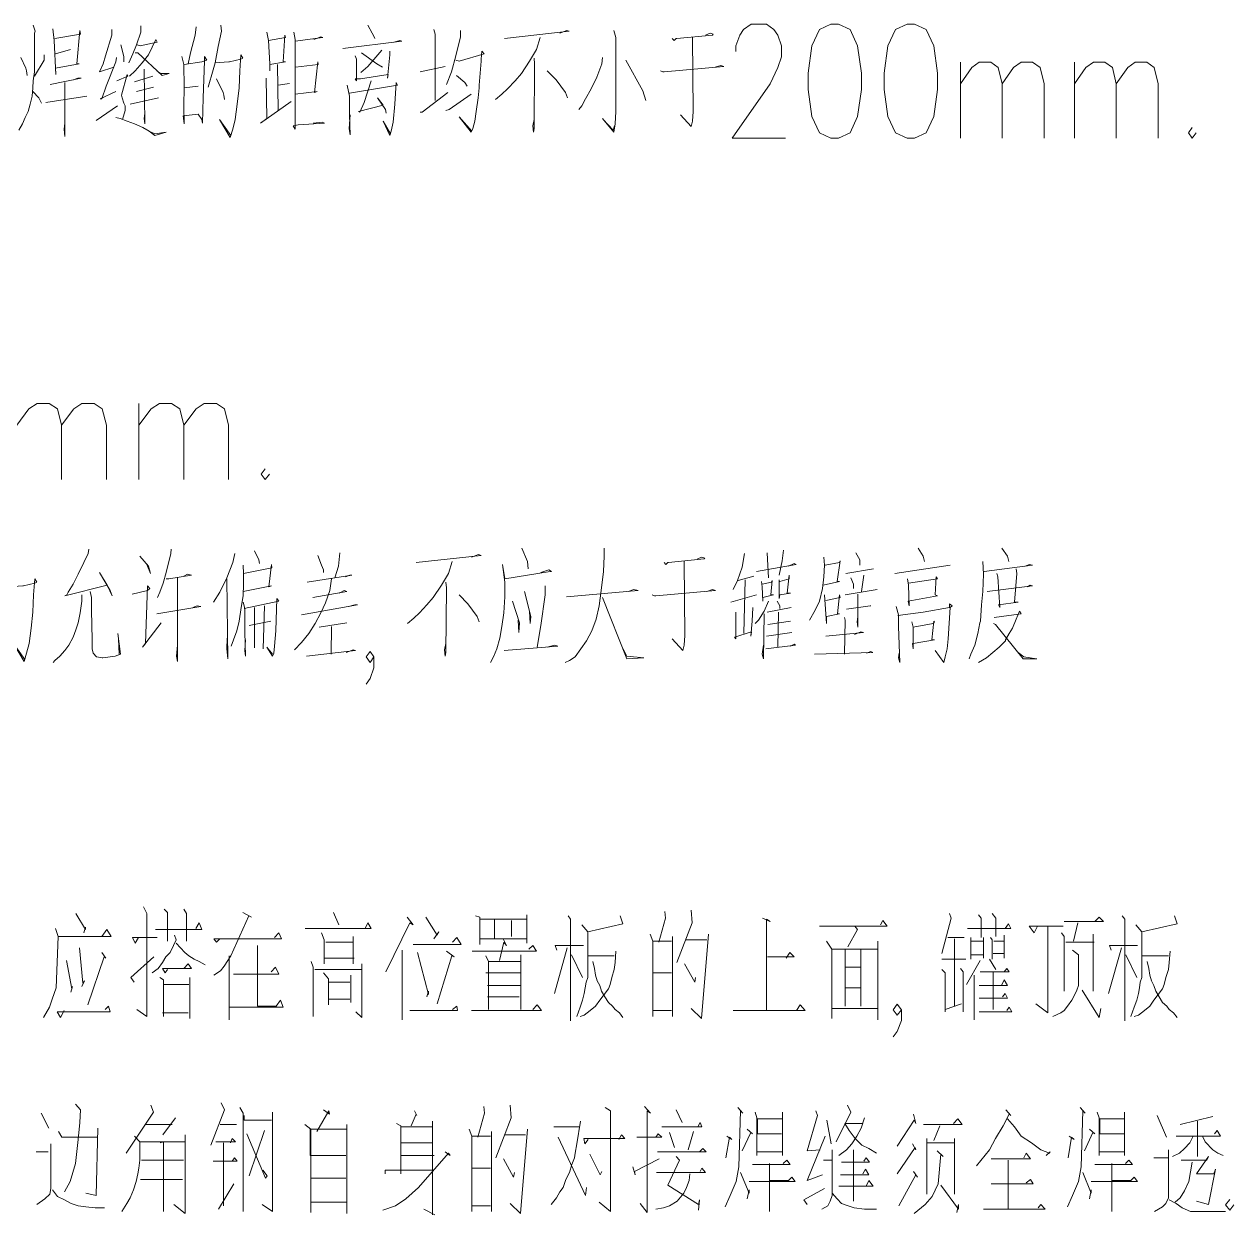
# Model space of a CAD drawing. Header units: millimetres. Extents: x 0 to 829, y 0 to 570.
# Drawn here: x 693.19 to 733.89, y 172.11 to 212.16 of the extents above; entities that cross this region are included whole.
import ezdxf

# ---------------------------------------------------------------- set-up
doc = ezdxf.new("R2010")
doc.units = ezdxf.units.MM

msp = doc.modelspace()

# ---------------------------------------------------------------- linework, layer by layer
at = {"color": 0, "lineweight": 0}
for points in [[(693.501139, 212.128806), (693.564639, 211.917139), (693.543472, 211.857167), (693.543472, 210.97875), (693.543472, 210.555417), (693.501139, 210.252028), (693.479972, 210.012139), (693.458806, 209.7405), (693.395306, 209.468861), (693.331806, 209.225444), (693.225972, 209.013778), (693.141306, 208.802111), (693.014306, 208.590444)], [(697.120639, 212.097056), (697.120639, 211.885389), (696.972472, 211.462056), (696.845472, 211.162194), (696.718472, 210.858806)], [(698.983306, 212.068833), (698.940972, 211.793667), (698.792806, 211.190417), (698.708139, 210.827056)], [(699.808806, 212.128806), (699.829972, 211.917139), (699.724139, 211.402083), (699.618306, 210.858806), (699.512472, 210.463694), (699.427806, 210.192056), (699.385472, 210.043889)], [(704.758278, 212.128806), (704.906444, 211.857167), (704.969944, 211.733694), (704.991111, 211.673722)], [(717.13725, 211.243333), (717.13725, 211.426778), (717.267778, 211.793667), (717.394778, 211.973583), (717.652306, 212.157028), (718.163833, 212.157028), (718.417833, 211.973583), (718.544833, 211.793667), (718.675361, 211.426778), (718.675361, 211.059889), (718.544833, 210.696528), (718.290833, 210.146194), (717.01025, 208.318806), (718.802361, 208.318806)], [(694.157306, 212.005333), (694.199639, 211.61375), (694.263139, 210.463694), (694.241972, 210.675361), (695.046306, 210.827056), (694.961639, 210.827056), (695.067472, 211.945361), (695.088639, 211.825417), (694.220806, 211.673722)], [(696.146972, 211.977111), (696.146972, 211.793667), (695.935306, 211.098694), (695.850639, 210.827056), (695.723639, 210.555417), (696.210472, 210.707111)], [(696.993639, 211.462056), (697.099472, 211.433833), (697.670972, 211.553778), (697.628639, 211.6455), (697.374639, 211.130444), (697.162972, 210.858806), (696.930139, 210.587167), (696.739639, 210.403722)], [(701.353972, 211.885389), (701.417472, 211.61375), (701.459806, 210.827056), (701.459806, 210.587167), (701.459806, 210.798833), (701.988972, 210.887028), (701.904306, 210.887028), (701.967806, 211.793667), (701.988972, 211.705472), (701.417472, 211.61375)], [(702.264139, 211.885389), (702.306472, 211.6455), (702.306472, 210.252028), (702.306472, 210.163833), (702.306472, 209.408889), (702.306472, 208.622194), (702.242972, 208.742139), (702.412306, 208.773889), (703.297778, 208.833861), (703.216639, 208.862083), (702.920306, 208.833861)], [(702.306472, 211.585528), (703.237806, 211.705472), (703.174306, 211.733694), (702.941472, 211.6455)], [(706.980778, 211.977111), (707.023111, 211.825417), (707.023111, 209.588806)], [(707.869778, 211.945361), (707.869778, 211.733694), (707.721611, 211.098694), (707.573444, 210.555417), (707.404111, 210.132083)], [(710.557944, 211.705472), (710.430944, 211.310361), (710.198111, 210.918778), (709.922944, 210.495444), (709.711278, 210.252028), (709.457278, 209.980389), (709.266778, 209.800472), (709.055111, 209.620556)], [(709.351444, 211.673722), (711.531611, 211.917139), (711.446944, 211.945361), (711.214111, 211.857167)], [(713.034444, 211.945361), (713.097944, 211.705472), (713.097944, 209.225444), (713.076778, 208.802111), (713.034444, 208.530472), (712.653444, 208.985556)], [(714.999417, 211.673722), (715.062917, 211.61375), (715.126417, 211.673722), (715.147583, 211.673722), (716.354083, 211.793667), (716.37525, 211.825417), (716.269417, 211.857167), (716.12125, 211.793667)], [(715.67675, 211.705472), (715.697917, 209.225444), (715.67675, 208.893833), (715.634417, 208.713917), (715.274583, 209.1055), (715.634417, 208.713917), (715.655583, 208.802111)], [(694.241972, 211.162194), (694.749972, 211.310361)], [(696.443306, 211.462056), (696.549139, 211.070472), (696.549139, 210.887028)], [(703.911611, 211.342111), (705.901278, 211.585528), (705.837778, 211.61375), (705.647278, 211.553778)], [(704.334944, 211.098694), (704.377278, 210.97875), (704.377278, 210.252028), (704.334944, 210.315528), (704.504278, 210.315528), (705.435611, 210.463694), (705.414444, 210.34375), (705.499111, 211.130444), (705.499111, 211.250389)], [(705.223944, 211.282139), (704.758278, 210.738861), (704.525444, 210.527194)], [(707.721611, 210.950528), (707.827444, 210.918778), (708.674111, 211.162194), (708.589444, 211.250389), (708.568278, 210.97875), (708.568278, 210.918778), (708.504778, 210.103861), (708.504778, 210.012139), (708.462444, 209.680528), (708.398944, 209.225444), (708.356611, 208.893833), (708.293111, 208.650417), (708.229611, 208.530472), (707.827444, 209.045528), (708.250778, 208.562222)], [(693.077806, 211.038722), (693.247139, 210.675361), (693.268306, 210.587167), (693.289472, 210.435472)], [(693.860972, 211.130444), (693.860972, 210.950528), (693.543472, 210.403722)], [(696.295139, 211.038722), (696.273972, 210.887028), (695.956472, 210.072111), (695.808306, 209.648778), (695.744806, 209.648778), (696.273972, 209.892194)], [(696.930139, 211.190417), (697.014806, 211.190417), (697.840306, 210.435472), (698.073139, 210.495444), (697.797972, 210.495444), (697.649806, 210.587167)], [(698.496472, 211.070472), (698.559972, 210.798833), (698.581139, 210.043889), (698.559972, 209.408889), (698.581139, 208.802111), (698.538806, 209.07375), (699.046806, 209.133722), (699.173806, 208.953806), (699.194972, 208.833861), (699.216139, 209.680528), (699.258472, 210.918778), (699.258472, 211.070472), (699.343139, 210.950528), (699.173806, 210.887028), (698.581139, 210.798833)], [(699.618306, 210.858806), (700.083972, 210.887028), (700.105139, 210.887028), (700.486139, 210.97875), (700.549639, 211.0105), (700.486139, 211.130444), (700.443806, 210.587167), (700.422639, 210.012139), (700.359139, 209.468861), (700.295639, 208.953806), (700.210972, 208.622194), (700.126306, 208.350556), (699.766472, 208.953806), (700.147472, 208.410528)], [(702.327639, 210.707111), (703.089639, 210.798833), (703.068472, 210.887028), (702.962639, 209.860444), (703.047306, 209.892194), (702.306472, 209.800472)], [(704.546611, 211.190417), (705.054611, 210.827056), (705.245111, 210.707111)], [(710.346278, 211.0105), (710.367444, 210.827056), (710.346278, 208.650417), (710.325111, 208.530472), (710.303944, 208.742139), (710.346278, 208.953806)], [(712.653444, 211.038722), (712.632278, 210.827056), (712.462944, 210.3755), (712.272444, 209.980389), (712.081944, 209.648778), (711.954944, 209.408889), (711.849111, 209.285417)], [(713.436611, 210.950528), (714.004583, 209.920417), (714.110417, 209.588806)], [(724.690222, 208.318806), (724.690222, 210.879972)], [(724.690222, 210.146194), (725.071222, 210.696528), (725.32875, 210.879972), (725.713278, 210.879972), (725.967278, 210.696528), (726.097806, 210.146194), (726.097806, 208.318806)], [(726.097806, 210.146194), (726.478806, 210.696528), (726.736333, 210.879972), (727.120861, 210.879972), (727.374861, 210.696528), (727.505389, 210.146194), (727.505389, 208.318806)], [(728.528444, 208.318806), (728.528444, 210.879972)], [(728.528444, 210.146194), (728.912972, 210.696528), (729.166972, 210.879972), (729.5515, 210.879972), (729.8055, 210.696528), (729.936028, 210.146194), (729.936028, 208.318806)], [(729.936028, 210.146194), (730.320556, 210.696528), (730.574556, 210.879972), (730.959083, 210.879972), (731.213083, 210.696528), (731.343611, 210.146194), (731.343611, 208.318806)], [(696.316306, 210.252028), (696.676139, 210.403722), (696.654972, 210.463694), (696.464472, 209.768722), (696.485639, 209.680528), (696.549139, 209.497083), (696.591472, 209.408889), (696.591472, 209.257194), (696.506806, 208.953806)], [(697.522806, 210.403722), (696.908972, 210.223806)], [(697.226472, 210.647139), (697.247639, 208.802111), (697.226472, 208.985556), (697.247639, 209.165472)], [(701.713806, 210.798833), (701.734972, 209.257194)], [(706.515111, 210.555417), (707.361778, 210.738861)], [(707.742778, 210.435472), (708.017944, 210.192056), (708.102611, 210.072111)], [(711.468111, 209.680528), (711.404611, 209.860444), (711.087111, 210.283778), (710.790778, 210.587167)], [(714.59725, 210.587167), (714.681917, 210.555417), (714.72425, 210.555417), (716.735083, 210.738861), (716.62925, 210.767083), (716.43875, 210.707111)], [(694.072639, 210.132083), (695.109806, 210.34375), (695.003972, 210.34375), (694.855806, 210.283778)], [(694.559472, 210.192056), (694.559472, 208.378778), (694.538306, 208.622194), (694.559472, 208.833861)], [(696.972472, 209.892194), (697.543972, 210.043889)], [(698.581139, 210.012139), (699.046806, 210.072111)], [(699.660639, 210.315528), (699.893472, 209.860444), (699.914639, 209.768722), (699.935806, 209.620556)], [(701.332806, 210.34375), (701.353972, 208.985556), (701.142306, 208.833861), (702.179472, 209.557056)], [(701.734972, 210.103861), (702.115972, 210.163833)], [(704.059778, 210.103861), (704.144444, 209.7405), (704.144444, 209.1055), (704.165611, 208.43875), (704.123278, 208.650417), (704.165611, 209.1055)], [(704.144444, 209.832222), (705.753111, 210.103861), (705.710778, 210.192056), (705.668444, 209.468861), (705.604944, 208.862083), (705.541444, 208.562222), (705.499111, 208.410528), (705.266278, 208.893833), (705.520278, 208.4705)], [(704.864111, 210.252028), (704.631278, 209.528833), (704.483111, 209.197222), (704.440778, 209.225444), (705.266278, 209.437111), (705.075778, 209.680528), (705.350944, 209.285417), (705.372111, 209.165472)], [(693.479972, 209.892194), (693.691639, 209.680528), (693.776306, 209.497083)], [(693.924472, 209.528833), (695.300306, 209.7405)], [(697.713306, 209.680528), (696.760806, 209.468861)], [(706.515111, 209.197222), (706.578611, 209.197222), (707.446444, 209.860444)], [(707.382944, 209.257194), (707.488778, 209.285417), (708.229611, 209.800472)], [(695.617806, 208.922056), (696.337472, 209.408889)], [(696.273972, 209.013778), (696.422139, 208.985556), (696.654972, 208.893833), (696.908972, 208.802111), (697.184139, 208.682167), (697.395806, 208.562222), (697.586306, 208.410528), (697.967306, 208.530472), (697.586306, 208.4705), (697.395806, 208.562222)], [(712.674611, 208.953806), (713.013278, 208.590444), (713.055611, 208.742139)], [(732.493667, 208.685694), (732.366667, 208.50225), (732.493667, 208.318806), (732.620667, 208.50225)], [(692.94375, 198.666806), (693.352972, 199.217139), (693.628139, 199.400583), (694.037361, 199.400583), (694.312528, 199.217139), (694.450111, 198.666806), (694.450111, 196.839417)], [(694.450111, 198.666806), (694.862861, 199.217139), (695.1345, 199.400583), (695.54725, 199.400583), (695.822417, 199.217139), (695.96, 198.666806), (695.96, 196.839417)], [(697.053611, 196.839417), (697.053611, 199.400583)], [(697.053611, 198.666806), (697.466361, 199.217139), (697.741528, 199.400583), (698.15075, 199.400583), (698.425917, 199.217139), (698.5635, 198.666806), (698.5635, 196.839417)], [(698.5635, 198.666806), (698.97625, 199.217139), (699.247889, 199.400583), (699.660639, 199.400583), (699.935806, 199.217139), (700.069861, 198.666806), (700.069861, 196.839417)], [(701.304583, 197.206306), (701.167, 197.022861), (701.304583, 196.839417), (701.442167, 197.022861)], [(709.940583, 194.53225), (710.131083, 194.080694), (710.15225, 193.837278)], [(712.709889, 194.53225), (712.709889, 194.260611), (712.688722, 193.749083), (712.604056, 193.114083), (712.540556, 192.599028), (712.434722, 192.143944), (712.286556, 191.752361), (712.117222, 191.42075), (711.926722, 191.149111), (711.736222, 190.877472), (711.545722, 190.754), (711.397556, 190.694028)], [(723.268528, 194.53225), (723.437861, 194.260611), (723.480194, 194.080694)], [(726.083694, 194.53225), (726.274194, 194.260611), (726.316528, 194.080694)], [(695.370861, 194.504028), (695.349694, 194.352333), (695.201528, 194.048944), (695.011028, 193.657361), (694.841694, 193.32575), (694.672361, 193.050583), (694.630028, 192.962389), (694.566528, 192.930639), (695.984694, 193.294), (695.730694, 193.717333), (696.090528, 193.114083), (696.154028, 192.930639), (695.984694, 193.294)], [(697.085361, 194.260611), (697.381694, 193.929), (697.445194, 193.685583), (697.318194, 193.988972)], [(698.143694, 194.504028), (698.122528, 194.352333), (697.974361, 193.717333), (697.868528, 193.353972), (697.762694, 193.050583), (697.678028, 192.870667)], [(700.281528, 194.352333), (700.218028, 194.048944), (700.006361, 193.537417), (699.773528, 193.050583), (699.561861, 192.718972)], [(700.937694, 194.444056), (701.085861, 194.140667), (701.107028, 194.020722)], [(703.072, 194.292361), (703.199, 193.96075), (703.2625, 193.809056), (703.2625, 193.717333)], [(703.812833, 194.380556), (703.7705, 193.929), (703.6435, 193.537417)], [(706.384583, 194.048944), (708.56475, 194.292361), (708.480083, 194.320583), (708.24725, 194.232389)], [(714.720722, 194.048944), (714.784222, 193.988972), (714.847722, 194.048944), (714.868889, 194.048944), (716.075389, 194.172417), (716.096556, 194.200639), (715.990722, 194.232389), (715.842556, 194.172417)], [(717.430056, 194.352333), (717.345389, 193.89725), (717.197222, 193.445694), (717.049056, 193.142306)], [(718.192056, 194.380556), (718.234389, 193.537417)], [(718.742389, 194.472278), (718.700056, 194.108917), (718.594222, 193.625611)], [(720.097056, 194.232389), (720.118222, 193.96075), (720.097056, 193.565639), (720.054722, 193.174056), (719.948889, 192.750722), (719.800722, 192.447333), (719.610222, 192.115722)], [(721.176556, 194.380556), (721.303556, 194.140667), (721.303556, 193.96075)], [(700.556694, 193.96075), (700.577861, 193.685583), (700.577861, 193.32575), (700.556694, 192.930639), (700.493194, 192.539056), (700.429694, 192.083972), (700.345028, 191.752361), (700.239194, 191.448972), (700.154528, 191.237306)], [(700.577861, 193.685583), (701.530361, 193.869028), (701.509194, 193.988972), (701.424528, 193.234028), (701.509194, 193.26225), (700.556694, 193.082333)], [(707.591083, 194.080694), (707.464083, 193.685583), (707.23125, 193.294), (706.956083, 192.870667), (706.744417, 192.630778), (706.490417, 192.355611), (706.299917, 192.175694), (706.08825, 191.995778)], [(710.575583, 193.717333), (710.85075, 193.809056), (710.935417, 193.749083), (710.893083, 193.749083), (709.369083, 193.505667), (709.284417, 193.988972), (709.369083, 193.385722), (709.369083, 192.902417), (709.32675, 192.355611), (709.26325, 191.904056), (709.19975, 191.508944), (709.093917, 191.149111), (708.988083, 190.877472), (708.88225, 190.694028)], [(715.398056, 194.080694), (715.419222, 191.600667), (715.398056, 191.269056), (715.355722, 191.089139), (714.995889, 191.480722), (715.355722, 191.089139), (715.376889, 191.177333)], [(717.832222, 193.749083), (719.165722, 193.988972), (719.102222, 194.020722), (718.911722, 193.929)], [(720.139389, 193.96075), (720.626222, 194.048944), (720.647389, 194.108917), (720.541556, 193.413944), (720.626222, 193.413944), (720.075889, 193.294)], [(720.837889, 193.685583), (721.765694, 193.837278)], [(722.485361, 193.685583), (724.348028, 193.96075)], [(725.448694, 194.080694), (725.469861, 193.657361), (725.448694, 193.082333), (725.406361, 192.630778), (725.364028, 192.083972), (725.342861, 192.024), (725.279361, 191.660639), (725.173528, 191.269056), (725.046528, 190.965667), (724.983028, 190.813972)], [(725.491028, 193.749083), (727.120861, 193.96075), (727.015028, 193.988972), (726.866861, 193.929)], [(725.914361, 193.685583), (725.956694, 193.565639), (726.020194, 192.539056), (725.977861, 192.630778), (726.634028, 192.718972), (726.507028, 192.718972), (726.591694, 193.685583), (726.570528, 193.837278)], [(692.682694, 193.234028), (693.148361, 193.26225), (693.169528, 193.26225), (693.550528, 193.353972), (693.614028, 193.385722), (693.550528, 193.505667), (693.508194, 192.962389), (693.487028, 192.387361), (693.423528, 191.844083), (693.360028, 191.329028), (693.275361, 190.997417), (693.190694, 190.725778), (692.830861, 191.329028), (693.211861, 190.78575)], [(697.974361, 193.505667), (698.059028, 193.505667), (698.821028, 193.625611), (698.694028, 193.657361), (698.567028, 193.597389)], [(698.355361, 193.537417), (698.355361, 191.209083), (698.355361, 190.78575), (698.355361, 190.725778), (698.313028, 190.905694), (698.355361, 191.269056)], [(700.006361, 193.505667), (700.048694, 190.813972), (700.006361, 191.149111), (700.027528, 191.508944)], [(703.537667, 193.505667), (703.474167, 193.114083), (703.326, 192.69075), (703.177833, 192.355611), (702.987333, 191.995778), (702.775667, 191.660639), (702.521667, 191.360778), (702.292361, 191.117361)], [(702.712167, 193.385722), (704.215, 193.625611), (704.1515, 193.625611), (704.003333, 193.565639)], [(707.379417, 193.385722), (707.400583, 193.202278), (707.379417, 191.025639), (707.35825, 190.905694), (707.337083, 191.117361), (707.379417, 191.329028)], [(717.218389, 193.445694), (717.747556, 193.597389)], [(717.451222, 193.473917), (717.408889, 191.660639)], [(718.001556, 193.413944), (718.022722, 193.234028), (718.043889, 192.750722), (718.043889, 192.870667), (718.403722, 192.962389), (718.319056, 192.962389), (718.361389, 193.445694), (718.340222, 193.385722), (718.022722, 193.32575)], [(718.594222, 193.473917), (718.594222, 192.842444), (718.615389, 192.962389), (718.975222, 193.022361), (718.869389, 193.022361), (718.932889, 193.625611), (718.932889, 193.505667), (718.615389, 193.413944)], [(721.007222, 193.537417), (721.091889, 193.32575), (721.091889, 193.174056)], [(721.448194, 193.625611), (721.367056, 193.082333)], [(722.908694, 193.505667), (722.951028, 193.294), (722.972194, 192.599028), (722.929861, 192.750722), (723.924694, 192.930639), (723.840028, 192.962389), (723.882361, 193.565639), (723.924694, 193.505667), (722.951028, 193.353972)], [(695.138028, 192.962389), (695.138028, 192.750722), (695.074528, 192.355611), (695.011028, 192.024), (694.926361, 191.784111), (694.841694, 191.540694), (694.693528, 191.269056), (694.566528, 191.089139), (694.397194, 190.905694), (694.227861, 190.754), (694.164361, 190.694028)], [(695.413194, 193.082333), (695.455528, 192.870667), (695.455528, 192.447333), (695.476694, 191.448972), (695.476694, 191.149111), (695.519028, 190.997417), (695.624861, 190.877472), (695.815361, 190.845722), (695.836528, 190.845722), (696.259861, 190.905694), (696.429194, 190.965667), (696.344528, 191.660639)], [(696.831361, 192.990611), (697.339361, 193.114083), (697.424028, 193.174056), (697.339361, 193.26225), (697.275861, 191.329028), (697.170028, 191.209083), (697.805028, 192.024)], [(702.902667, 192.870667), (704.045667, 193.082333), (703.961, 193.114083), (703.791667, 193.022361)], [(708.50125, 192.05575), (708.43775, 192.235667), (708.12025, 192.659), (707.823917, 192.962389)], [(710.02525, 193.082333), (710.236917, 192.235667), (710.21575, 191.995778), (710.194583, 192.419111)], [(710.72375, 193.26225), (710.72375, 192.962389), (710.575583, 191.932278), (710.448583, 191.209083)], [(711.439889, 192.902417), (713.852889, 193.114083), (713.704722, 193.142306), (713.514222, 193.082333)], [(714.318556, 192.962389), (714.403222, 192.930639), (714.445556, 192.930639), (716.456389, 193.114083), (716.350556, 193.142306), (716.160056, 193.082333)], [(717.832222, 192.962389), (716.964389, 192.718972)], [(720.118222, 192.962389), (720.181722, 191.995778), (720.181722, 192.235667), (720.626222, 192.327389), (720.562722, 192.327389), (720.626222, 192.962389), (720.647389, 192.870667), (720.160556, 192.778944)], [(720.816722, 192.962389), (721.892694, 193.142306)], [(721.240056, 192.990611), (721.240056, 191.872306), (721.218889, 192.05575), (721.240056, 192.235667)], [(725.596861, 193.082333), (727.120861, 193.26225), (727.036194, 193.294), (726.951528, 193.234028)], [(697.656861, 192.327389), (699.138528, 192.567278), (699.011528, 192.599028), (698.863361, 192.539056)], [(700.556694, 192.718972), (700.620194, 192.507306), (700.620194, 191.720611), (700.641361, 190.905694), (700.620194, 191.089139), (700.641361, 191.448972)], [(700.599028, 192.507306), (701.763194, 192.750722), (701.699694, 192.842444), (701.657361, 191.752361), (701.615028, 191.237306), (701.593861, 190.997417), (701.551528, 190.905694), (701.361028, 191.209083), (701.551528, 190.965667)], [(700.937694, 192.539056), (700.937694, 191.177333)], [(701.276361, 192.599028), (701.234028, 191.149111)], [(702.521667, 192.295639), (704.4055, 192.630778), (704.320833, 192.630778), (704.109167, 192.567278)], [(709.623083, 192.750722), (709.855917, 192.024), (709.83475, 191.692389), (709.813583, 192.115722)], [(712.646389, 192.870667), (713.471889, 190.813972), (714.043389, 190.845722), (713.471889, 190.905694), (713.344889, 191.149111)], [(717.133722, 192.387361), (717.133722, 191.480722), (717.091389, 191.540694), (717.662889, 191.720611), (717.641722, 191.572444), (717.684056, 192.083972), (717.705222, 192.539056)], [(718.234389, 192.750722), (718.086222, 192.419111), (717.895722, 192.115722), (717.789889, 191.995778)], [(718.192056, 192.387361), (718.996389, 192.539056)], [(718.530722, 192.750722), (718.615389, 192.599028), (718.615389, 192.507306)], [(721.681028, 192.599028), (721.659861, 192.599028), (720.859056, 192.479083)], [(722.633528, 190.997417), (722.612361, 190.845722), (722.654694, 190.694028), (722.612361, 191.904056), (722.612361, 192.295639), (722.527694, 192.567278)], [(722.591194, 192.267417), (723.437861, 192.387361), (724.326861, 192.539056), (724.326861, 192.659), (724.411528, 192.599028), (724.348028, 192.539056), (724.284528, 191.480722), (724.242194, 191.149111), (724.178694, 190.877472), (724.136361, 190.694028), (723.840028, 191.089139)], [(718.086222, 192.327389), (718.065056, 190.813972), (718.022722, 190.965667), (718.065056, 191.269056)], [(718.573056, 192.387361), (718.551889, 191.209083)], [(720.795556, 192.207444), (720.816722, 192.115722), (720.795556, 190.965667)], [(725.829694, 192.207444), (726.739861, 192.327389), (726.676361, 192.419111), (726.570528, 192.143944), (726.443528, 191.844083), (726.337694, 191.660639), (726.210694, 191.448972), (726.210694, 191.42075), (725.999028, 191.209083), (725.787361, 191.025639), (725.575694, 190.845722), (725.300528, 190.694028)], [(701.488028, 192.083972), (700.768361, 191.932278)], [(703.114333, 191.872306), (704.045667, 192.024)], [(703.537667, 191.904056), (703.5165, 190.965667)], [(719.017556, 191.692389), (718.170889, 191.572444)], [(718.213222, 191.964028), (718.975222, 192.083972)], [(720.160556, 191.572444), (721.427028, 191.692389), (721.345889, 191.720611), (721.134222, 191.632417)], [(723.056861, 192.05575), (723.099194, 191.872306), (723.099194, 191.149111), (723.078028, 191.329028), (723.099194, 191.329028), (723.818861, 191.448972), (723.734194, 191.448972), (723.797694, 192.083972), (723.818861, 192.05575), (723.776528, 191.995778), (723.099194, 191.872306)], [(725.808528, 191.995778), (725.872028, 191.964028), (726.803361, 190.813972), (727.269028, 190.813972), (727.247861, 190.813972), (726.824528, 190.877472), (726.634028, 191.025639)], [(696.365694, 191.480722), (696.386861, 190.965667)], [(718.149722, 191.149111), (719.144556, 191.269056), (719.102222, 191.300806), (718.975222, 191.237306)], [(702.691, 190.905694), (704.342, 191.089139), (704.257333, 191.117361), (704.0245, 191.025639)], [(704.959361, 190.877472), (704.832361, 190.694028), (704.701833, 190.877472), (704.832361, 191.060917), (704.959361, 190.877472), (704.959361, 190.510583), (704.832361, 190.147222), (704.701833, 189.963778)], [(709.347917, 191.089139), (711.147083, 191.237306), (711.04125, 191.269056), (710.78725, 191.209083)], [(719.779556, 190.965667), (721.744528, 191.025639), (721.681028, 191.057389), (721.532861, 190.997417)], [(697.212361, 182.474306), (697.32525, 182.245), (697.32525, 178.787778), (696.983056, 179.020611)], [(697.903806, 182.396694), (698.016694, 182.280278), (698.016694, 181.320722)], [(698.5635, 182.396694), (698.651694, 182.245), (698.651694, 181.320722)], [(715.637944, 182.357889), (715.666167, 181.938083), (715.147583, 180.594)], [(694.936944, 182.245), (695.254444, 181.70525), (695.254444, 181.782861), (695.198, 181.592361)], [(697.614528, 181.70525), (699.170278, 181.70525), (699.082083, 181.938083), (698.969194, 181.744056)], [(700.553167, 182.280278), (700.838917, 182.128583), (700.75425, 182.167389), (700.147472, 180.823306), (699.918167, 180.477583), (699.80175, 180.322361), (699.572444, 180.170667)], [(702.652194, 181.744056), (704.871167, 181.744056), (704.75475, 181.938083), (704.670083, 181.744056)], [(703.604694, 182.280278), (703.777556, 181.860472)], [(706.081194, 182.128583), (706.282278, 181.860472), (706.165861, 181.938083), (705.361528, 180.287083)], [(706.712667, 182.128583), (707.086611, 181.51475), (707.146583, 181.627639), (706.973722, 181.398333)], [(708.381306, 182.167389), (708.525944, 182.128583), (708.525944, 181.207833), (708.525944, 181.398333), (710.109917, 181.398333), (710.109917, 181.246639), (710.109917, 182.206194), (710.109917, 182.050972), (708.525944, 182.050972), (709.016306, 182.050972), (709.016306, 181.398333)], [(709.591333, 182.012167), (709.591333, 181.475944)], [(711.492806, 182.167389), (711.577472, 182.050972), (711.577472, 178.636083)], [(713.249639, 182.167389), (713.334306, 181.899278), (712.156028, 181.627639), (711.954944, 181.860472)], [(714.745417, 182.319083), (714.773639, 182.089778), (714.544333, 181.285444)], [(718.029778, 182.089778), (718.287306, 181.973361), (718.170889, 182.050972), (718.170889, 178.981806), (717.049056, 178.981806), (719.469111, 178.981806), (719.29625, 179.172306), (719.179833, 178.981806)], [(719.955944, 181.821667), (722.231361, 181.821667), (722.086722, 182.012167), (722.002056, 181.860472)], [(724.323333, 182.245), (724.379778, 182.089778), (724.062278, 180.900917)], [(725.300528, 182.206194), (725.388722, 182.089778), (725.388722, 181.437139)], [(725.762667, 182.245), (725.879083, 182.089778), (725.879083, 181.475944)], [(728.179194, 181.973361), (729.505639, 181.973361), (729.361, 182.128583), (729.216361, 181.973361)], [(728.641333, 181.938083), (728.496694, 181.320722)], [(730.137111, 182.167389), (730.225306, 182.050972), (730.225306, 178.636083)], [(731.893944, 182.167389), (731.982139, 181.899278), (730.800333, 181.627639), (730.59925, 181.860472)], [(694.2455, 181.744056), (694.333694, 181.475944), (694.273722, 179.747333), (694.132611, 179.362806), (694.044417, 179.094694), (693.843333, 178.748972)], [(694.333694, 181.475944), (696.11875, 181.475944), (695.974111, 181.70525), (695.80125, 181.475944)], [(698.249528, 181.51475), (698.305972, 181.359528), (698.217778, 181.169028), (698.104889, 180.939722), (697.96025, 180.7845), (697.843833, 180.594), (697.702722, 180.399972), (697.498111, 180.248278)], [(699.773528, 181.398333), (699.660639, 181.285444), (699.572444, 181.398333), (701.847861, 181.398333), (701.759667, 181.592361), (701.618556, 181.437139)], [(703.199, 181.592361), (703.287194, 181.359528), (703.287194, 180.555194)], [(712.156028, 181.627639), (712.156028, 180.093056), (712.096056, 179.941361), (712.067833, 179.747333), (712.039611, 179.556833), (711.983167, 179.327528), (711.894972, 179.094694), (711.782083, 178.787778)], [(714.255056, 181.553556), (714.34325, 181.320722), (714.34325, 178.787778)], [(716.212972, 181.553556), (715.983667, 178.710167), (715.637944, 179.055889)], [(721.13775, 181.821667), (721.225944, 181.70525), (720.908444, 181.130222)], [(724.926583, 181.744056), (726.394139, 181.744056), (726.309472, 181.899278), (726.193056, 181.744056)], [(726.164833, 181.51475), (726.164833, 180.745694)], [(727.286667, 181.821667), (727.173778, 181.592361), (727.000917, 181.821667), (728.150972, 181.821667)], [(727.632389, 181.821667), (727.632389, 178.904194), (727.230222, 179.211111)], [(728.094528, 181.592361), (728.179194, 181.475944), (728.179194, 179.634444)], [(729.159917, 181.553556), (729.159917, 179.634444)], [(730.800333, 181.627639), (730.800333, 180.093056), (730.743889, 179.941361), (730.715667, 179.747333), (730.687444, 179.556833), (730.627472, 179.327528), (730.542806, 179.094694), (730.426389, 178.787778)], [(697.0395, 181.437139), (696.923083, 181.246639), (696.838417, 181.437139), (697.670972, 181.437139)], [(698.305972, 181.246639), (698.450611, 181.091417), (698.59525, 180.939722), (698.736361, 180.823306), (698.909222, 180.706889), (699.082083, 180.632806), (699.283167, 180.516389)], [(700.091028, 180.823306), (700.091028, 178.674889), (700.091028, 179.094694), (701.904306, 179.094694), (701.819639, 179.327528), (701.675, 179.1335), (701.04, 179.1335), (701.04, 181.169028), (701.04, 180.209472), (700.235667, 180.209472), (701.759667, 180.209472), (701.646778, 180.438778), (701.502139, 180.287083)], [(703.343639, 181.285444), (704.264389, 181.285444)], [(704.264389, 181.475944), (704.264389, 180.555194)], [(706.282278, 181.207833), (707.894472, 181.207833), (707.749833, 181.437139), (707.605194, 181.285444)], [(708.268417, 180.975), (710.427417, 180.975), (710.311, 181.169028), (710.169889, 181.052611)], [(709.305583, 181.398333), (709.418472, 181.169028), (709.333806, 181.285444), (709.189167, 180.668083)], [(711.118861, 181.013806), (711.062417, 181.169028), (712.011389, 181.169028)], [(714.371472, 181.320722), (714.974722, 181.320722)], [(715.006472, 181.475944), (715.006472, 178.787778)], [(715.465083, 181.359528), (716.156528, 181.359528)], [(720.188778, 181.320722), (720.361639, 181.052611), (720.361639, 178.710167), (720.361639, 179.055889), (721.913861, 179.055889), (721.913861, 178.674889), (721.913861, 181.320722), (721.913861, 181.052611), (720.361639, 181.052611), (720.82025, 181.052611), (720.82025, 179.1335), (720.82025, 179.747333), (721.338833, 179.747333), (721.338833, 179.1335), (721.338833, 181.052611), (721.338833, 180.438778), (720.82025, 180.438778)], [(724.266889, 181.437139), (724.813694, 181.437139)], [(724.496194, 181.398333), (724.496194, 179.1335)], [(725.043, 181.437139), (725.043, 180.706889)], [(725.043, 181.320722), (725.445167, 181.320722)], [(725.473389, 181.437139), (725.473389, 180.745694)], [(725.706222, 181.437139), (725.762667, 181.359528), (725.762667, 180.706889)], [(725.819111, 181.320722), (726.164833, 181.320722)], [(728.239167, 181.285444), (729.188139, 181.285444)], [(729.763167, 181.013806), (729.706722, 181.169028), (730.655694, 181.169028)], [(695.053361, 181.091417), (695.16625, 179.902556), (695.226222, 179.980167), (695.138028, 179.786139)], [(695.80125, 180.939722), (695.945889, 180.745694), (695.885917, 180.7845), (695.339111, 179.172306)], [(696.894861, 179.941361), (696.778444, 180.093056), (697.558083, 180.7845)], [(703.287194, 180.745694), (704.296139, 180.745694)], [(705.908333, 181.013806), (705.908333, 178.674889)], [(706.426917, 180.939722), (706.800861, 179.518028), (706.800861, 179.634444), (706.740889, 179.440417)], [(707.404111, 180.975), (707.661639, 180.7845), (707.576972, 180.823306), (707.086611, 179.211111)], [(708.727028, 180.823306), (708.815222, 180.632806), (708.815222, 179.020611), (708.815222, 180.632806), (709.908833, 180.632806), (709.908833, 180.862111), (709.908833, 179.020611), (709.908833, 180.248278), (708.727028, 180.248278), (709.880611, 180.248278)], [(711.464583, 181.091417), (711.030667, 179.556833)], [(711.609222, 180.862111), (711.983167, 180.093056)], [(713.105, 180.975), (713.076778, 180.594), (713.048556, 180.361167), (712.960361, 180.093056), (712.903917, 179.86375), (712.847472, 179.708528), (712.702833, 179.518028), (712.558194, 179.327528), (712.413556, 179.1335), (712.240694, 178.981806), (712.039611, 178.826583), (711.894972, 178.787778)], [(712.156028, 180.823306), (713.048556, 180.823306)], [(718.202639, 180.7845), (719.095167, 180.7845), (718.950528, 180.939722), (718.834111, 180.745694)], [(724.062278, 180.706889), (724.870139, 180.706889)], [(725.043, 180.862111), (725.473389, 180.862111)], [(725.674472, 180.706889), (725.879083, 180.361167)], [(725.790889, 180.900917), (726.164833, 180.900917)], [(728.468472, 181.013806), (728.669556, 180.862111), (728.669556, 179.824944), (728.613111, 179.67325), (728.524917, 179.479222), (728.44025, 179.327528), (728.295611, 179.1335), (728.179194, 178.981806), (728.066306, 178.904194), (727.80525, 178.787778)], [(730.108889, 181.091417), (729.6785, 179.556833)], [(730.253528, 180.862111), (730.627472, 180.093056)], [(731.752833, 180.975), (731.721083, 180.594), (731.692861, 180.361167), (731.608194, 180.093056), (731.548222, 179.86375), (731.491778, 179.708528), (731.347139, 179.518028), (731.2025, 179.327528), (731.061389, 179.1335), (730.888528, 178.981806), (730.687444, 178.826583), (730.542806, 178.787778)], [(730.800333, 180.823306), (731.692861, 180.823306)], [(694.619444, 180.668083), (694.792306, 179.708528), (694.820528, 179.786139), (694.764083, 179.595639)], [(698.016694, 180.361167), (697.932028, 180.248278), (697.843833, 180.399972), (698.824556, 180.399972), (698.708139, 180.555194), (698.5635, 180.399972)], [(702.853278, 180.632806), (702.91325, 180.438778), (702.91325, 178.787778)], [(702.969694, 180.361167), (704.553667, 180.361167)], [(704.553667, 180.555194), (704.553667, 178.748972), (704.352583, 178.943)], [(712.328889, 180.632806), (712.385333, 180.399972), (712.413556, 180.170667), (712.47, 179.980167), (712.558194, 179.824944), (712.614639, 179.634444), (712.731056, 179.440417), (712.847472, 179.249917), (712.988583, 179.1335), (713.076778, 179.020611), (713.221417, 178.904194), (713.334306, 178.748972)], [(715.408639, 180.555194), (715.754361, 179.941361), (715.782583, 180.093056)], [(724.062278, 180.361167), (724.178694, 180.248278), (724.178694, 178.943)], [(724.697278, 180.399972), (724.781944, 180.287083), (724.781944, 178.943)], [(725.3605, 180.668083), (724.898361, 179.86375)], [(725.3605, 180.287083), (726.337694, 180.287083), (726.253028, 180.399972), (726.164833, 180.287083)], [(725.790889, 180.287083), (725.790889, 179.020611)], [(730.973194, 180.632806), (731.029639, 180.399972), (731.061389, 180.170667), (731.117833, 179.980167), (731.2025, 179.824944), (731.262472, 179.634444), (731.375361, 179.440417), (731.491778, 179.249917), (731.636417, 179.1335), (731.721083, 179.020611), (731.865722, 178.904194), (731.982139, 178.748972)], [(697.759167, 180.093056), (697.875583, 180.015444), (697.875583, 178.787778)], [(698.768111, 180.093056), (698.768111, 178.710167)], [(703.258972, 180.248278), (703.431833, 180.05425), (703.431833, 179.172306)], [(703.431833, 179.941361), (704.1515, 179.941361)], [(704.179722, 180.170667), (704.179722, 179.249917)], [(714.34325, 180.248278), (714.974722, 180.248278)], [(725.159417, 180.170667), (725.159417, 178.674889)], [(725.32875, 179.824944), (726.28125, 179.824944), (726.164833, 180.015444), (726.080167, 179.824944)], [(697.903806, 179.86375), (698.736361, 179.86375)], [(708.787, 179.824944), (709.880611, 179.824944)], [(725.32875, 179.401611), (726.28125, 179.401611), (726.193056, 179.556833), (726.108389, 179.440417)], [(728.785972, 179.67325), (729.361, 178.748972), (729.417444, 179.055889)], [(694.534778, 178.981806), (694.418361, 178.748972), (694.305472, 178.943), (696.090528, 178.943), (696.030556, 179.1335), (695.917667, 179.020611)], [(703.431833, 179.362806), (704.1515, 179.362806)], [(706.165861, 178.981806), (707.778056, 178.981806), (707.749833, 179.1335), (707.605194, 179.020611)], [(708.240194, 178.981806), (710.600278, 178.981806), (710.455639, 179.172306), (710.311, 179.020611)], [(708.787, 179.440417), (709.852389, 179.440417)], [(722.707611, 179.010028), (722.570028, 178.826583), (722.432444, 179.010028), (722.570028, 179.193472), (722.707611, 179.010028), (722.707611, 178.643139), (722.570028, 178.279778), (722.432444, 178.096333)], [(724.178694, 179.020611), (724.7255, 179.211111)], [(725.32875, 178.943), (726.425889, 178.943), (726.337694, 179.094694), (726.253028, 178.981806)], [(697.843833, 178.904194), (698.708139, 178.904194)], [(714.371472, 178.981806), (714.974722, 178.981806)], [(694.919306, 175.838556), (695.092167, 175.644528), (695.063944, 175.221194), (695.0075, 174.646167), (694.919306, 173.841833), (694.746444, 173.228), (694.545361, 172.882278)], [(699.815861, 175.873833), (699.932278, 175.644528), (699.470139, 174.455667)], [(693.76925, 175.531639), (694.026778, 175.030694)], [(697.455778, 175.79975), (697.540444, 175.566917), (696.619694, 174.187556)], [(700.447333, 175.722139), (700.56375, 175.531639), (700.56375, 172.229639)], [(700.591972, 175.454028), (700.591972, 175.298806), (701.512722, 175.298806)], [(701.544472, 175.566917), (701.544472, 172.229639), (701.19875, 172.458944)], [(703.269556, 175.644528), (703.470639, 175.492833), (703.442417, 175.605722), (703.04025, 174.914278)], [(706.321083, 175.605722), (706.409278, 175.454028), (706.381056, 175.492833), (706.208194, 175.108306)], [(708.652944, 175.760944), (708.684694, 175.531639), (708.451861, 174.723778)], [(709.545472, 175.79975), (709.577222, 175.376417), (709.058639, 174.032333)], [(712.741639, 175.722139), (712.9145, 175.605722), (712.9145, 172.229639), (712.540556, 172.536556)], [(714.068083, 175.760944), (714.269167, 175.531639), (714.15275, 175.605722), (714.15275, 172.190833), (713.923444, 172.49775)], [(715.133472, 175.644528), (715.334556, 175.221194)], [(717.204278, 175.722139), (717.377139, 175.531639), (717.292472, 175.605722), (717.236028, 173.725417), (717.147833, 173.228), (716.94675, 172.765861), (716.773889, 172.381333)], [(717.782833, 175.566917), (717.839278, 175.376417), (717.839278, 174.109944), (717.839278, 174.226361), (718.703583, 174.226361), (718.703583, 174.109944), (718.703583, 175.566917), (718.703583, 175.337611), (717.8675, 175.337611), (717.8675, 174.840194), (718.675361, 174.840194)], [(719.825417, 175.605722), (719.881861, 175.454028), (719.539667, 174.261639), (719.970056, 174.300444)], [(720.890806, 175.79975), (721.007222, 175.566917), (720.516861, 174.568556)], [(723.109778, 175.492833), (723.194444, 175.185917), (723.138, 175.298806), (722.559444, 174.416861)], [(726.21775, 175.644528), (726.390611, 175.454028), (726.334167, 175.492833), (726.129556, 175.108306), (725.872028, 174.684972), (725.670944, 174.300444), (725.237028, 173.764222)], [(728.722472, 175.722139), (728.895333, 175.531639), (728.810667, 175.605722), (728.750694, 173.725417), (728.666028, 173.228), (728.464944, 172.765861), (728.292083, 172.381333)], [(729.2975, 175.566917), (729.357472, 175.376417), (729.357472, 174.109944), (729.357472, 174.226361), (730.21825, 174.226361), (730.21825, 174.109944), (730.21825, 175.566917), (730.21825, 175.337611), (729.385694, 175.337611), (729.385694, 174.840194), (730.190028, 174.840194)], [(731.315389, 175.454028), (731.629361, 174.723778)], [(732.0915, 175.147111), (733.185111, 175.415222)], [(695.670722, 175.030694), (695.61075, 172.765861), (695.265028, 172.843472)], [(697.282917, 175.147111), (698.175444, 175.147111)], [(698.288333, 175.376417), (697.857944, 174.801389)], [(699.787639, 175.147111), (700.334444, 175.147111)], [(702.638083, 175.147111), (702.839167, 174.991889), (702.839167, 172.190833), (702.839167, 172.536556), (704.049194, 172.536556), (704.049194, 172.152028), (704.049194, 175.147111), (704.049194, 174.991889), (702.810944, 174.991889), (702.810944, 174.109944), (704.017444, 174.109944), (702.839167, 174.109944), (702.839167, 173.340889), (704.017444, 173.340889)], [(705.717833, 175.185917), (705.862472, 175.108306), (705.862472, 173.496111), (705.862472, 175.0695), (706.927861, 175.0695), (706.927861, 175.26), (706.927861, 172.113222), (706.927861, 174.533278), (705.862472, 174.533278), (705.862472, 174.109944), (706.984306, 174.109944)], [(711.909083, 175.26), (711.792667, 174.494472), (711.736222, 174.187556), (711.708, 174.032333), (711.619806, 173.803028), (711.535139, 173.534917), (711.418722, 173.302083), (711.330528, 173.033972), (711.217639, 172.882278), (711.101222, 172.68825), (710.928361, 172.458944)], [(711.016556, 175.0695), (711.880861, 175.0695)], [(714.643111, 175.0695), (715.997778, 175.0695), (715.937806, 175.221194), (715.853139, 175.0695)], [(720.199361, 175.298806), (720.344, 174.494472)], [(721.465833, 175.376417), (721.352944, 175.030694), (721.208306, 174.762583), (721.035444, 174.494472), (720.862583, 174.300444), (720.601528, 174.109944)], [(720.806139, 175.185917), (721.409389, 175.185917)], [(720.806139, 175.185917), (720.94725, 174.953083), (721.151861, 174.684972), (721.381167, 174.455667), (721.610472, 174.33925), (721.871528, 174.187556)], [(723.451972, 175.147111), (724.750194, 175.147111), (724.605556, 175.337611), (724.460917, 175.185917)], [(724.002306, 175.108306), (723.797694, 174.607361)], [(726.274194, 175.337611), (726.507028, 175.0695), (726.736333, 174.762583), (727.082056, 174.533278), (727.399556, 174.300444), (727.685306, 174.187556), (727.713528, 174.226361), (727.572417, 174.109944)], [(732.666528, 175.26), (732.666528, 174.071139)], [(694.344278, 174.914278), (694.460694, 174.723778), (695.638972, 174.723778)], [(696.908972, 174.762583), (697.081833, 174.568556), (697.081833, 173.954722), (697.050083, 173.686611), (697.021861, 173.496111), (696.965417, 173.228), (696.877222, 172.956361), (696.764333, 172.68825), (696.647917, 172.49775), (696.475056, 172.229639)], [(697.110056, 174.568556), (698.605833, 174.568556), (698.605833, 174.801389), (698.605833, 172.152028), (698.231889, 172.458944)], [(699.643, 174.568556), (700.306222, 174.568556), (700.189806, 174.684972), (700.133361, 174.533278)], [(700.680167, 174.840194), (701.311639, 173.340889), (701.371611, 173.4185), (701.226972, 173.609)], [(701.283417, 174.953083), (700.764833, 173.4185)], [(708.166111, 174.991889), (708.250778, 174.762583), (708.250778, 172.229639)], [(708.279, 174.762583), (708.885778, 174.762583)], [(708.914, 174.914278), (708.914, 172.229639)], [(709.376139, 174.801389), (710.064056, 174.801389)], [(710.124028, 174.991889), (709.891194, 172.152028), (709.545472, 172.49775)], [(711.161194, 174.723778), (712.081944, 172.765861), (712.110167, 173.033972)], [(712.166611, 174.646167), (712.053722, 174.494472), (712.021972, 174.684972), (713.404861, 174.684972), (713.288444, 174.801389), (713.203778, 174.646167)], [(713.807028, 174.723778), (714.643111, 174.723778), (714.526694, 174.840194), (714.442028, 174.723778)], [(714.904167, 174.879), (715.0735, 174.378056)], [(715.7085, 174.914278), (715.535639, 174.300444)], [(716.830333, 174.762583), (717.003194, 174.646167), (716.918528, 174.723778), (716.802111, 174.032333)], [(717.521778, 174.991889), (717.694639, 174.840194), (717.638194, 174.879), (717.348917, 174.261639)], [(720.142917, 174.762583), (719.539667, 173.266806), (720.054722, 173.457306)], [(723.568389, 172.804667), (723.568389, 174.684972), (723.568389, 174.533278), (724.489139, 174.533278), (724.489139, 174.684972), (724.489139, 172.804667)], [(728.348528, 174.762583), (728.521389, 174.646167), (728.433194, 174.723778), (728.320306, 174.032333)], [(729.039972, 174.991889), (729.212833, 174.840194), (729.152861, 174.879), (728.867111, 174.261639)], [(732.521889, 174.762583), (732.409, 174.533278), (732.236139, 174.33925), (732.063278, 174.187556), (731.830444, 174.071139)], [(731.946861, 174.762583), (733.442639, 174.762583), (733.32975, 174.953083), (733.241556, 174.840194)], [(732.839389, 174.762583), (732.927583, 174.568556), (733.185111, 174.300444), (733.357972, 174.187556), (733.530833, 174.109944)], [(693.596389, 174.226361), (693.998556, 174.226361)], [(694.08675, 174.494472), (694.08675, 172.995167), (694.058528, 172.804667), (693.885667, 172.649444), (693.624611, 172.458944)], [(697.76975, 174.533278), (697.886167, 174.568556), (697.886167, 172.229639)], [(699.900528, 174.533278), (699.900528, 172.420139)], [(707.35825, 174.226361), (707.531111, 174.109944), (707.474667, 174.187556), (706.465722, 173.033972), (706.035333, 172.649444), (705.689611, 172.420139), (705.255694, 172.268444)], [(714.498472, 174.226361), (716.138889, 174.226361), (716.026, 174.33925), (715.909583, 174.226361)], [(720.372222, 174.300444), (720.372222, 172.765861), (720.315778, 172.575361), (720.227583, 172.420139), (720.0265, 172.303722)], [(721.091889, 174.300444), (721.091889, 172.575361)], [(723.078028, 174.494472), (723.194444, 174.300444), (723.166222, 174.378056), (722.559444, 173.496111)], [(723.914111, 174.261639), (724.115194, 174.071139), (724.030528, 174.14875), (723.942333, 173.150389), (723.74125, 172.727056), (723.511944, 172.458944), (723.138, 172.152028)], [(725.727389, 173.993528), (727.053833, 173.993528), (726.909194, 174.187556), (726.821, 174.032333)], [(731.198972, 174.032333), (731.689333, 174.032333), (731.689333, 174.300444), (731.689333, 172.68825), (731.601139, 172.49775), (731.48825, 172.381333), (731.227194, 172.229639)], [(697.138278, 173.954722), (698.549389, 173.954722)], [(699.554806, 173.915917), (700.362667, 173.915917), (700.274472, 174.032333), (700.189806, 173.915917)], [(709.316167, 173.993528), (709.661889, 173.379694), (709.690111, 173.534917)], [(712.223056, 174.14875), (712.568778, 173.457306), (712.62875, 173.573722)], [(713.665917, 173.725417), (713.750583, 173.457306), (713.722361, 173.573722), (714.558444, 173.993528)], [(715.133472, 174.071139), (715.246361, 173.954722), (714.844194, 173.111583), (715.881361, 172.458944), (715.909583, 172.614167), (715.881361, 172.268444)], [(717.58175, 173.228), (719.133972, 173.228), (719.021083, 173.379694), (718.904667, 173.266806), (718.269667, 173.266806), (718.269667, 173.841833), (718.269667, 172.229639)], [(717.694639, 173.803028), (718.961111, 173.803028), (718.848222, 173.954722), (718.731806, 173.841833)], [(720.086472, 173.954722), (720.372222, 173.954722)], [(720.689722, 173.880639), (721.638694, 173.880639), (721.525806, 174.032333), (721.437611, 173.915917)], [(726.302417, 173.954722), (726.302417, 172.303722), (725.469861, 172.303722), (727.540667, 172.303722), (727.399556, 172.458944), (727.311361, 172.342528)], [(729.096417, 173.228), (730.652167, 173.228), (730.53575, 173.379694), (730.422861, 173.266806), (729.787861, 173.266806), (729.787861, 173.841833), (729.787861, 172.229639)], [(729.212833, 173.803028), (730.479306, 173.803028), (730.362889, 173.954722), (730.25, 173.841833)], [(732.493667, 173.880639), (732.380778, 173.228), (732.236139, 172.921083), (732.0915, 172.68825), (731.918639, 172.536556)], [(732.119722, 173.954722), (732.984028, 173.954722), (733.040472, 174.071139), (732.638306, 173.496111), (733.213333, 173.496111), (733.273306, 173.647806), (733.040472, 172.458944), (732.638306, 172.575361)], [(705.343889, 173.496111), (705.343889, 173.609), (706.927861, 173.609)], [(708.250778, 173.686611), (708.885778, 173.686611)], [(715.592083, 173.496111), (715.563861, 173.266806), (715.479194, 173.033972), (715.391, 172.843472), (715.161694, 172.575361), (714.904167, 172.420139), (714.699556, 172.342528), (714.442028, 172.303722)], [(714.47025, 173.534917), (716.110667, 173.534917), (715.997778, 173.686611), (715.937806, 173.573722)], [(717.292472, 173.534917), (717.58175, 172.843472), (717.58175, 172.956361), (717.521778, 172.649444)], [(720.6615, 173.457306), (721.610472, 173.457306), (721.494056, 173.647806), (721.409389, 173.496111)], [(723.109778, 173.573722), (723.250889, 173.379694), (723.194444, 173.457306), (722.619417, 172.420139)], [(728.810667, 173.534917), (729.096417, 172.843472), (729.096417, 172.956361), (729.039972, 172.649444)], [(697.110056, 173.302083), (698.521167, 173.302083)], [(699.727667, 172.303722), (700.24625, 173.150389)], [(719.539667, 172.458944), (719.42325, 172.614167), (720.114694, 172.995167)], [(720.601528, 173.072778), (721.755111, 173.072778), (721.610472, 173.266806), (721.525806, 173.072778)], [(724.030528, 173.111583), (724.633778, 172.303722), (724.633778, 172.458944), (724.577333, 172.190833)], [(725.727389, 173.150389), (727.1385, 173.150389), (727.053833, 173.302083), (726.909194, 173.189194)], [(694.143194, 172.956361), (694.316056, 172.727056), (694.545361, 172.614167), (694.778194, 172.49775), (695.0075, 172.420139), (695.265028, 172.381333), (695.582528, 172.342528), (695.900028, 172.342528)], [(720.372222, 172.843472), (720.545083, 172.649444), (720.689722, 172.49775), (720.919028, 172.420139), (721.120111, 172.342528), (721.465833, 172.303722), (721.871528, 172.303722)], [(731.717556, 172.614167), (731.946861, 172.49775), (732.147944, 172.342528), (732.437222, 172.229639), (733.6155, 172.229639)], [(733.753083, 172.631806), (733.6155, 172.448361), (733.753083, 172.268444), (733.890667, 172.448361)], [(706.638583, 172.303722), (707.012528, 172.113222)], [(708.279, 172.420139), (708.885778, 172.420139)]]:
    msp.add_lwpolyline(points, dxfattribs=at)
for points in [[(720.336944, 212.157028), (719.952417, 211.973583), (719.698417, 211.426778), (719.571417, 210.513083), (719.571417, 209.96275), (719.698417, 209.049056), (719.952417, 208.50225), (720.336944, 208.318806), (720.594472, 208.318806), (720.979, 208.50225), (721.233, 209.049056), (721.36, 209.96275), (721.36, 210.513083), (721.233, 211.426778), (720.979, 211.973583), (720.594472, 212.157028)], [(722.898111, 212.157028), (722.513583, 211.973583), (722.256056, 211.426778), (722.129056, 210.513083), (722.129056, 209.96275), (722.256056, 209.049056), (722.513583, 208.50225), (722.898111, 208.318806), (723.152111, 208.318806), (723.536639, 208.50225), (723.794167, 209.049056), (723.921167, 209.96275), (723.921167, 210.513083), (723.794167, 211.426778), (723.536639, 211.973583), (723.152111, 212.157028)]]:
    msp.add_lwpolyline(points, close=True, dxfattribs=at)

doc.saveas('drawing.dxf')
